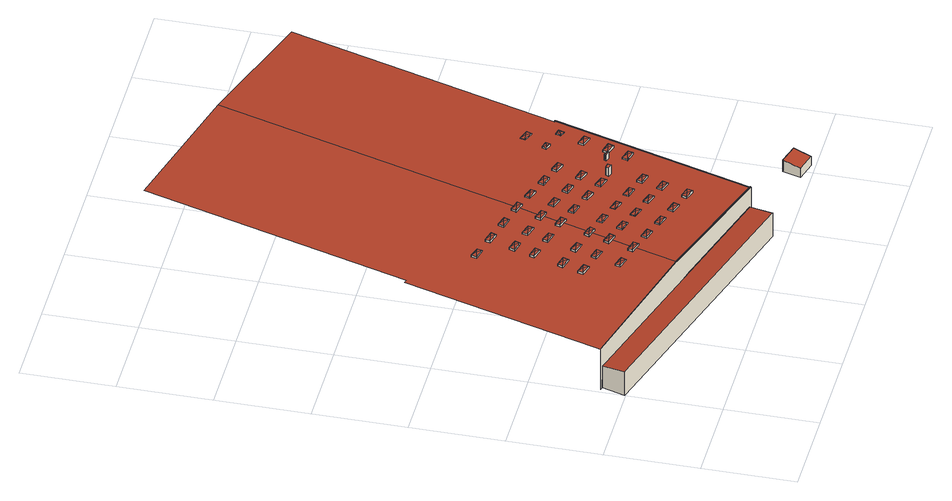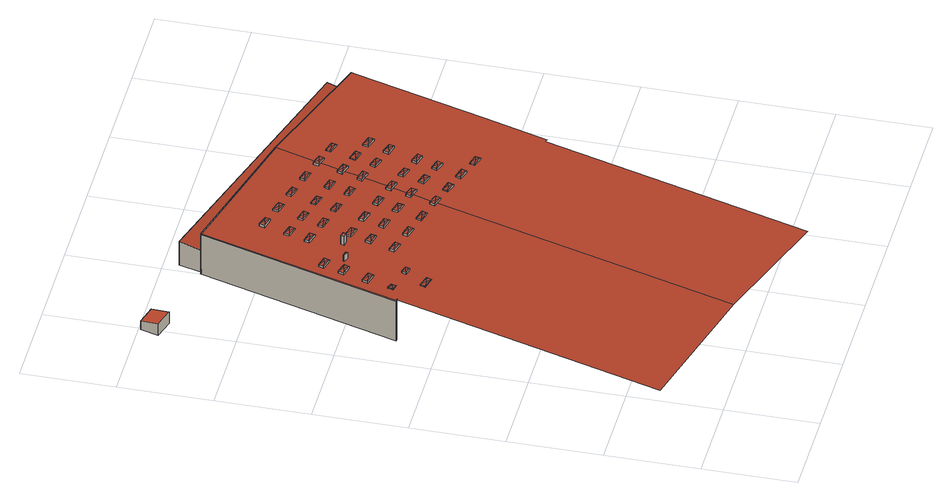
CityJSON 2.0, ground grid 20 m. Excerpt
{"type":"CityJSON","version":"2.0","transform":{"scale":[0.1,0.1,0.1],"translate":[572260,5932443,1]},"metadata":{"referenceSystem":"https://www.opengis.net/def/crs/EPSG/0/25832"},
"CityObjects":{
"building1":{"type":"Building","attributes":{"Grundfläche 2D":"6445.333892","Grundhöhe NN":"1.475"},"children":["building1-1","building1-2","building1-3","building1-4","building1-5","building1-6","building1-7","building1-8","building1-9","building1-10","building1-11","building1-12","building1-13","building1-14","building1-15","building1-16","building1-17","building1-18","building1-19","building1-20","building1-21","building1-22","building1-23","building1-24","building1-25","building1-26","building1-27","building1-28","building1-29","building1-30","building1-31","building1-32","building1-33","building1-34","building1-35","building1-36","building1-37","building1-38","building1-39","building1-40","building1-41","building1-42","building1-43","building1-44","building1-45","building1-46","building1-47"],"geometry":[{"type":"MultiSurface","lod":"3","boundaries":[[[0,1,2,3,4,5,6,7]],[[8,9,10,11,12,13,14,15,16,17,18,19,20,21,22,23,5,4,24,25,26,27]],[[28,25,3,29,30]],[[31,25,28]],[[29,3,2,30]],[[16,15,14,13,12,11,10,9,8,27,26,25,31,32,33,34,18,17]],[[31,28,30,2]],[[1,35,32,31,2]],[[35,1,0,36]],[[33,32,37,38]],[[32,35,36,39]]],"semantics":{"surfaces":[{"type":"WallSurface"},{"type":"RoofSurface"}],"values":[0,1,1,0,0,1,0,1,0,0,0]}}]},
"building1-1":{"type":"BuildingInstallation","parents":["building1"],"geometry":[{"type":"MultiSurface","lod":"3","boundaries":[[[40,41,42]],[[42,41,43]],[[44,41,40]],[[43,41,44]],[[45,46,40,42]],[[40,46,47,44]],[[47,48,43,44]],[[42,43,48,45]]],"semantics":{"surfaces":[{"type":"RoofSurface"},{"type":"WallSurface"}],"values":[0,0,0,0,1,1,1,1]}}]},
"building1-2":{"type":"BuildingInstallation","parents":["building1"],"geometry":[{"type":"MultiSurface","lod":"3","boundaries":[[[49,50,51]],[[51,50,52]],[[53,50,49]],[[52,50,53]],[[54,55,49,51]],[[55,56,53,49]],[[56,57,52,53]],[[57,54,51,52]]],"semantics":{"surfaces":[{"type":"RoofSurface"},{"type":"WallSurface"}],"values":[0,0,0,0,1,1,1,1]}}]},
"building1-3":{"type":"BuildingInstallation","parents":["building1"],"geometry":[{"type":"MultiSurface","lod":"3","boundaries":[[[58,59,60]],[[60,59,61]],[[62,59,58]],[[61,59,62]],[[63,64,58,60]],[[64,65,62,58]],[[65,66,61,62]],[[66,63,60,61]]],"semantics":{"surfaces":[{"type":"RoofSurface"},{"type":"WallSurface"}],"values":[0,0,0,0,1,1,1,1]}}]},
"building1-4":{"type":"BuildingInstallation","parents":["building1"],"geometry":[{"type":"MultiSurface","lod":"3","boundaries":[[[67,68,69]],[[69,68,70]],[[71,68,67]],[[70,68,71]],[[72,73,67,69]],[[67,73,74,71]],[[74,75,70,71]],[[69,70,75,72]]],"semantics":{"surfaces":[{"type":"RoofSurface"},{"type":"WallSurface"}],"values":[0,0,0,0,1,1,1,1]}}]},
"building1-5":{"type":"BuildingInstallation","parents":["building1"],"geometry":[{"type":"MultiSurface","lod":"3","boundaries":[[[76,77,78]],[[78,77,79]],[[80,77,76]],[[79,77,80]],[[81,82,76,78]],[[82,83,80,76]],[[83,84,79,80]],[[84,81,78,79]]],"semantics":{"surfaces":[{"type":"RoofSurface"},{"type":"WallSurface"}],"values":[0,0,0,0,1,1,1,1]}}]},
"building1-6":{"type":"BuildingInstallation","parents":["building1"],"geometry":[{"type":"MultiSurface","lod":"3","boundaries":[[[85,86,87,88,89]],[[89,88,90]],[[91,88,87]],[[92,93,90,88,91]],[[94,95,26,96,87,86,85,89]],[[91,87,96,97]],[[97,27,98,99,90,93,92,91]],[[89,90,99,94]]],"semantics":{"surfaces":[{"type":"RoofSurface"},{"type":"WallSurface"}],"values":[0,0,0,0,1,1,1,1]}}]},
"building1-7":{"type":"BuildingInstallation","parents":["building1"],"geometry":[{"type":"MultiSurface","lod":"3","boundaries":[[[100,101,102]],[[102,101,103]],[[104,101,100]],[[103,101,104]],[[105,106,100,102]],[[106,107,104,100]],[[107,108,103,104]],[[108,105,102,103]]],"semantics":{"surfaces":[{"type":"RoofSurface"},{"type":"WallSurface"}],"values":[0,0,0,0,1,1,1,1]}}]},
"building1-8":{"type":"BuildingInstallation","parents":["building1"],"geometry":[{"type":"MultiSurface","lod":"3","boundaries":[[[109,110,111]],[[111,110,112]],[[113,110,109]],[[112,110,113]],[[114,115,109,111]],[[113,109,115,116]],[[116,117,112,113]],[[117,114,111,112]]],"semantics":{"surfaces":[{"type":"RoofSurface"},{"type":"WallSurface"}],"values":[0,0,0,0,1,1,1,1]}}]},
"building1-9":{"type":"BuildingInstallation","parents":["building1"],"geometry":[{"type":"MultiSurface","lod":"3","boundaries":[[[118,119,120]],[[120,119,121]],[[122,119,118]],[[121,119,122]],[[123,124,118,120]],[[122,118,124,125]],[[125,126,121,122]],[[120,121,126,123]]],"semantics":{"surfaces":[{"type":"RoofSurface"},{"type":"WallSurface"}],"values":[0,0,0,0,1,1,1,1]}}]},
"building1-10":{"type":"BuildingInstallation","parents":["building1"],"geometry":[{"type":"MultiSurface","lod":"3","boundaries":[[[127,128,129,130,131]],[[131,130,132]],[[133,130,129]],[[134,135,132,130,133]],[[136,137,8,138,129,128,127,131]],[[133,129,138,139]],[[139,9,140,141,132,135,134,133]],[[131,132,141,136]]],"semantics":{"surfaces":[{"type":"RoofSurface"},{"type":"WallSurface"}],"values":[0,0,0,0,1,1,1,1]}}]},
"building1-11":{"type":"BuildingInstallation","parents":["building1"],"geometry":[{"type":"MultiSurface","lod":"3","boundaries":[[[142,143,144]],[[144,143,145]],[[146,143,142]],[[145,143,146]],[[147,148,142,144]],[[148,149,146,142]],[[149,150,145,146]],[[150,147,144,145]]],"semantics":{"surfaces":[{"type":"RoofSurface"},{"type":"WallSurface"}],"values":[0,0,0,0,1,1,1,1]}}]},
"building1-12":{"type":"BuildingInstallation","parents":["building1"],"geometry":[{"type":"MultiSurface","lod":"3","boundaries":[[[151,152,153]],[[153,152,154]],[[155,152,151]],[[154,152,155]],[[156,157,151,153]],[[157,158,155,151]],[[158,159,154,155]],[[159,156,153,154]]],"semantics":{"surfaces":[{"type":"RoofSurface"},{"type":"WallSurface"}],"values":[0,0,0,0,1,1,1,1]}}]},
"building1-13":{"type":"BuildingInstallation","parents":["building1"],"geometry":[{"type":"MultiSurface","lod":"3","boundaries":[[[160,161,162]],[[162,161,163]],[[164,161,160]],[[165,166,163,161,164]],[[167,160,162,168,10]],[[167,169,164,160]],[[170,171,163,166,165,164,169,11]],[[162,163,171,168]]],"semantics":{"surfaces":[{"type":"RoofSurface"},{"type":"WallSurface"}],"values":[0,0,0,0,1,1,1,1]}}]},
"building1-14":{"type":"BuildingInstallation","parents":["building1"],"geometry":[{"type":"MultiSurface","lod":"3","boundaries":[[[172,173,174]],[[174,173,175]],[[176,173,172]],[[175,173,176]],[[177,178,172,174]],[[178,179,176,172]],[[179,180,175,176]],[[180,177,174,175]]],"semantics":{"surfaces":[{"type":"RoofSurface"},{"type":"WallSurface"}],"values":[0,0,0,0,1,1,1,1]}}]},
"building1-15":{"type":"BuildingInstallation","parents":["building1"],"geometry":[{"type":"MultiSurface","lod":"3","boundaries":[[[181,182,183]],[[183,182,184]],[[185,182,181]],[[184,182,185]],[[186,187,181,183]],[[185,181,187,188]],[[188,189,184,185]],[[183,184,189,186]]],"semantics":{"surfaces":[{"type":"RoofSurface"},{"type":"WallSurface"}],"values":[0,0,0,0,1,1,1,1]}}]},
"building1-16":{"type":"BuildingInstallation","parents":["building1"],"geometry":[{"type":"MultiSurface","lod":"3","boundaries":[[[190,191,192]],[[192,191,193]],[[194,191,190]],[[193,191,194]],[[195,196,190,192]],[[194,190,196,197]],[[198,193,194,197]],[[198,195,192,193]]],"semantics":{"surfaces":[{"type":"RoofSurface"},{"type":"WallSurface"}],"values":[0,0,0,0,1,1,1,1]}}]},
"building1-17":{"type":"BuildingInstallation","parents":["building1"],"geometry":[{"type":"MultiSurface","lod":"3","boundaries":[[[199,200,201]],[[201,200,202]],[[203,200,199]],[[202,200,203]],[[204,205,199,201]],[[203,199,205,206]],[[206,207,202,203]],[[207,204,201,202]]],"semantics":{"surfaces":[{"type":"RoofSurface"},{"type":"WallSurface"}],"values":[0,0,0,0,1,1,1,1]}}]},
"building1-18":{"type":"BuildingInstallation","parents":["building1"],"geometry":[{"type":"MultiSurface","lod":"3","boundaries":[[[208,209,210,211,212]],[[212,211,213]],[[214,211,210]],[[215,216,213,211,214]],[[217,218,12,219,210,209,208,212]],[[219,220,214,210]],[[221,222,213,216,215,214,220,13]],[[212,213,222,217]]],"semantics":{"surfaces":[{"type":"RoofSurface"},{"type":"WallSurface"}],"values":[0,0,0,0,1,1,1,1]}}]},
"building1-19":{"type":"BuildingInstallation","parents":["building1"],"geometry":[{"type":"MultiSurface","lod":"3","boundaries":[[[223,224,225]],[[225,224,226]],[[227,224,223]],[[226,224,227]],[[228,229,223,225]],[[229,230,227,223]],[[230,231,226,227]],[[231,228,225,226]]],"semantics":{"surfaces":[{"type":"RoofSurface"},{"type":"WallSurface"}],"values":[0,0,0,0,1,1,1,1]}}]},
"building1-20":{"type":"BuildingInstallation","parents":["building1"],"geometry":[{"type":"MultiSurface","lod":"3","boundaries":[[[232,233,234]],[[234,233,235]],[[236,233,232]],[[235,233,236]],[[237,238,232,234]],[[238,239,236,232]],[[239,240,235,236]],[[240,237,234,235]]],"semantics":{"surfaces":[{"type":"RoofSurface"},{"type":"WallSurface"}],"values":[0,0,0,0,1,1,1,1]}}]},
"building1-21":{"type":"BuildingInstallation","parents":["building1"],"geometry":[{"type":"MultiSurface","lod":"3","boundaries":[[[241,242,243,244,245]],[[245,244,246]],[[247,244,243]],[[248,249,246,244,247]],[[250,251,14,252,243,242,241,245]],[[247,243,252,253]],[[253,15,254,255,246,249,248,247]],[[245,246,255,250]]],"semantics":{"surfaces":[{"type":"RoofSurface"},{"type":"WallSurface"}],"values":[0,0,0,0,1,1,1,1]}}]},
"building1-22":{"type":"BuildingInstallation","parents":["building1"],"geometry":[{"type":"MultiSurface","lod":"3","boundaries":[[[256,257,258]],[[258,257,259]],[[260,257,256]],[[259,257,260]],[[261,262,256,258]],[[262,263,260,256]],[[263,264,259,260]],[[264,261,258,259]]],"semantics":{"surfaces":[{"type":"RoofSurface"},{"type":"WallSurface"}],"values":[0,0,0,0,1,1,1,1]}}]},
"building1-23":{"type":"BuildingInstallation","parents":["building1"],"geometry":[{"type":"MultiSurface","lod":"3","boundaries":[[[265,266,267]],[[267,266,268]],[[269,266,265]],[[268,266,269]],[[270,271,265,267]],[[271,272,269,265]],[[272,273,268,269]],[[273,270,267,268]]],"semantics":{"surfaces":[{"type":"RoofSurface"},{"type":"WallSurface"}],"values":[0,0,0,0,1,1,1,1]}}]},
"building1-24":{"type":"BuildingInstallation","parents":["building1"],"geometry":[{"type":"MultiSurface","lod":"3","boundaries":[[[274,275,276]],[[276,275,277]],[[278,275,274]],[[277,275,278]],[[279,280,274,276]],[[280,281,278,274]],[[281,282,277,278]],[[276,277,282,279]]],"semantics":{"surfaces":[{"type":"RoofSurface"},{"type":"WallSurface"}],"values":[0,0,0,0,1,1,1,1]}}]},
"building1-25":{"type":"BuildingInstallation","parents":["building1"],"geometry":[{"type":"MultiSurface","lod":"3","boundaries":[[[283,284,285,286,287]],[[287,286,288]],[[289,286,285]],[[290,288,286,289]],[[291,292,16,293,285,284,283,287]],[[289,285,293,294]],[[295,288,290,289,294,17]],[[287,288,295,291]]],"semantics":{"surfaces":[{"type":"RoofSurface"},{"type":"WallSurface"}],"values":[0,0,0,0,1,1,1,1]}}]},
"building1-26":{"type":"BuildingInstallation","parents":["building1"],"geometry":[{"type":"MultiSurface","lod":"3","boundaries":[[[296,297,298]],[[298,297,299]],[[300,297,296]],[[299,297,300]],[[301,302,296,298]],[[302,303,300,296]],[[303,304,299,300]],[[304,301,298,299]]],"semantics":{"surfaces":[{"type":"RoofSurface"},{"type":"WallSurface"}],"values":[0,0,0,0,1,1,1,1]}}]},
"building1-27":{"type":"BuildingInstallation","parents":["building1"],"geometry":[{"type":"MultiSurface","lod":"3","boundaries":[[[305,306,307]],[[307,306,308]],[[309,306,305]],[[308,306,309]],[[310,311,305,307]],[[311,312,309,305]],[[312,313,308,309]],[[313,310,307,308]]],"semantics":{"surfaces":[{"type":"RoofSurface"},{"type":"WallSurface"}],"values":[0,0,0,0,1,1,1,1]}}]},
"building1-28":{"type":"BuildingInstallation","parents":["building1"],"geometry":[{"type":"MultiSurface","lod":"3","boundaries":[[[314,315,316]],[[316,315,317]],[[318,315,314]],[[317,315,318]],[[319,320,314,316]],[[320,321,318,314]],[[321,322,317,318]],[[322,319,316,317]]],"semantics":{"surfaces":[{"type":"RoofSurface"},{"type":"WallSurface"}],"values":[0,0,0,0,1,1,1,1]}}]},
"building1-29":{"type":"BuildingInstallation","parents":["building1"],"geometry":[{"type":"MultiSurface","lod":"3","boundaries":[[[323,324,325]],[[325,324,326]],[[327,324,323]],[[326,324,327]],[[328,329,323,325]],[[329,330,327,323]],[[330,331,326,327]],[[331,328,325,326]]],"semantics":{"surfaces":[{"type":"RoofSurface"},{"type":"WallSurface"}],"values":[0,0,0,0,1,1,1,1]}}]},
"building1-30":{"type":"BuildingInstallation","parents":["building1"],"geometry":[{"type":"MultiSurface","lod":"3","boundaries":[[[332,333,334]],[[334,333,335]],[[336,333,332]],[[335,333,336]],[[337,338,332,334]],[[338,339,336,332]],[[339,340,335,336]],[[340,337,334,335]]],"semantics":{"surfaces":[{"type":"RoofSurface"},{"type":"WallSurface"}],"values":[0,0,0,0,1,1,1,1]}}]},
"building1-31":{"type":"BuildingInstallation","parents":["building1"],"geometry":[{"type":"MultiSurface","lod":"3","boundaries":[[[341,342,343]],[[343,342,344]],[[345,342,341]],[[344,342,345]],[[346,347,341,343]],[[347,348,345,341]],[[348,349,344,345]],[[349,346,343,344]]],"semantics":{"surfaces":[{"type":"RoofSurface"},{"type":"WallSurface"}],"values":[0,0,0,0,1,1,1,1]}}]},
"building1-32":{"type":"BuildingInstallation","parents":["building1"],"geometry":[{"type":"MultiSurface","lod":"3","boundaries":[[[350,351,352]],[[352,351,353]],[[354,351,350]],[[353,351,354]],[[355,356,350,352]],[[356,357,354,350]],[[357,358,353,354]],[[358,355,352,353]]],"semantics":{"surfaces":[{"type":"RoofSurface"},{"type":"WallSurface"}],"values":[0,0,0,0,1,1,1,1]}}]},
"building1-33":{"type":"BuildingInstallation","parents":["building1"],"geometry":[{"type":"MultiSurface","lod":"3","boundaries":[[[359,360,361]],[[361,360,362]],[[363,360,359]],[[362,360,363]],[[364,365,359,361]],[[365,366,363,359]],[[366,367,362,363]],[[367,364,361,362]]],"semantics":{"surfaces":[{"type":"RoofSurface"},{"type":"WallSurface"}],"values":[0,0,0,0,1,1,1,1]}}]},
"building1-34":{"type":"BuildingInstallation","parents":["building1"],"geometry":[{"type":"MultiSurface","lod":"3","boundaries":[[[368,369,370]],[[370,369,371]],[[372,369,368]],[[371,369,372]],[[373,374,368,370]],[[374,375,372,368]],[[375,376,371,372]],[[376,373,370,371]]],"semantics":{"surfaces":[{"type":"RoofSurface"},{"type":"WallSurface"}],"values":[0,0,0,0,1,1,1,1]}}]},
"building1-35":{"type":"BuildingInstallation","parents":["building1"],"geometry":[{"type":"MultiSurface","lod":"3","boundaries":[[[377,378,379]],[[379,378,380]],[[381,378,377]],[[380,378,381]],[[382,383,377,379]],[[383,384,381,377]],[[384,385,380,381]],[[385,382,379,380]]],"semantics":{"surfaces":[{"type":"RoofSurface"},{"type":"WallSurface"}],"values":[0,0,0,0,1,1,1,1]}}]},
"building1-36":{"type":"BuildingInstallation","parents":["building1"],"geometry":[{"type":"MultiSurface","lod":"3","boundaries":[[[386,387,388]],[[388,387,389]],[[390,387,386]],[[389,387,390]],[[391,386,388,392]],[[390,386,391,393]],[[393,394,389,390]],[[394,392,388,389]]],"semantics":{"surfaces":[{"type":"RoofSurface"},{"type":"WallSurface"}],"values":[0,0,0,0,1,1,1,1]}}]},
"building1-37":{"type":"BuildingInstallation","parents":["building1"],"geometry":[{"type":"MultiSurface","lod":"3","boundaries":[[[395,396,397]],[[397,396,398]],[[399,396,395]],[[398,396,399]],[[400,401,395,397]],[[401,402,399,395]],[[402,403,398,399]],[[403,400,397,398]]],"semantics":{"surfaces":[{"type":"RoofSurface"},{"type":"WallSurface"}],"values":[0,0,0,0,1,1,1,1]}}]},
"building1-38":{"type":"BuildingInstallation","parents":["building1"],"geometry":[{"type":"MultiSurface","lod":"3","boundaries":[[[404,405,406]],[[406,405,407]],[[408,405,404]],[[407,405,408]],[[409,410,404,406]],[[410,411,408,404]],[[411,412,407,408]],[[412,409,406,407]]],"semantics":{"surfaces":[{"type":"RoofSurface"},{"type":"WallSurface"}],"values":[0,0,0,0,1,1,1,1]}}]},
"building1-39":{"type":"BuildingInstallation","parents":["building1"],"geometry":[{"type":"MultiSurface","lod":"3","boundaries":[[[413,414,415,416]],[[416,415,417,418]],[[413,416,418,419]],[[414,413,419,420]],[[415,414,420,417]]],"semantics":{"surfaces":[{"type":"RoofSurface"},{"type":"WallSurface"}],"values":[0,1,1,1,1]}}]},
"building1-40":{"type":"BuildingInstallation","parents":["building1"],"geometry":[{"type":"MultiSurface","lod":"3","boundaries":[[[421,422,423]],[[423,422,424]],[[425,422,421]],[[424,422,425]],[[426,421,423,427]],[[425,421,426,428]],[[428,429,424,425]],[[429,427,423,424]]],"semantics":{"surfaces":[{"type":"RoofSurface"},{"type":"WallSurface"}],"values":[0,0,0,0,1,1,1,1]}}]},
"building1-41":{"type":"BuildingInstallation","parents":["building1"],"geometry":[{"type":"MultiSurface","lod":"3","boundaries":[[[430,431,432,433]],[[433,432,434,435]],[[430,433,435,436]],[[431,430,436,437]],[[432,431,437,434]]],"semantics":{"surfaces":[{"type":"RoofSurface"},{"type":"WallSurface"}],"values":[0,1,1,1,1]}}]},
"building1-42":{"type":"BuildingInstallation","parents":["building1"],"geometry":[{"type":"MultiSurface","lod":"3","boundaries":[[[438,439,440]],[[440,439,441]],[[442,439,438]],[[441,439,442]],[[443,444,438,440]],[[444,445,442,438]],[[445,446,441,442]],[[446,443,440,441]]],"semantics":{"surfaces":[{"type":"RoofSurface"},{"type":"WallSurface"}],"values":[0,0,0,0,1,1,1,1]}}]},
"building1-43":{"type":"BuildingInstallation","parents":["building1"],"geometry":[{"type":"MultiSurface","lod":"3","boundaries":[[[447,448,449]],[[449,448,450]],[[451,448,447]],[[450,448,451]],[[452,453,447,449]],[[453,454,451,447]],[[454,455,450,451]],[[455,452,449,450]]],"semantics":{"surfaces":[{"type":"RoofSurface"},{"type":"WallSurface"}],"values":[0,0,0,0,1,1,1,1]}}]},
"building1-44":{"type":"BuildingInstallation","parents":["building1"],"geometry":[{"type":"MultiSurface","lod":"3","boundaries":[[[456,457,458]],[[458,457,459]],[[460,457,456]],[[459,457,460]],[[461,462,456,458]],[[460,456,462,463]],[[463,464,459,460]],[[464,461,458,459]]],"semantics":{"surfaces":[{"type":"RoofSurface"},{"type":"WallSurface"}],"values":[0,0,0,0,1,1,1,1]}}]},
"building1-45":{"type":"BuildingInstallation","parents":["building1"],"geometry":[{"type":"MultiSurface","lod":"3","boundaries":[[[465,466,467]],[[467,466,468]],[[469,466,465]],[[468,466,469]],[[470,471,465,467]],[[471,472,469,465]],[[472,473,468,469]],[[473,470,467,468]]],"semantics":{"surfaces":[{"type":"RoofSurface"},{"type":"WallSurface"}],"values":[0,0,0,0,1,1,1,1]}}]},
"building1-46":{"type":"BuildingInstallation","parents":["building1"],"geometry":[{"type":"MultiSurface","lod":"3","boundaries":[[[474,475,476]],[[476,475,477]],[[478,475,474]],[[477,475,478]],[[479,480,478,474]],[[481,479,474,476]],[[480,482,477,478]],[[482,481,476,477]]],"semantics":{"surfaces":[{"type":"RoofSurface"},{"type":"WallSurface"}],"values":[0,0,0,0,1,1,1,1]}}]},
"building1-47":{"type":"BuildingInstallation","parents":["building1"],"geometry":[{"type":"MultiSurface","lod":"3","boundaries":[[[483,484,485]],[[485,484,486]],[[487,488,484,483]],[[486,484,488]],[[489,490,483,485]],[[491,488,487,483,490,492]],[[491,493,486,488]],[[493,489,485,486]]],"semantics":{"surfaces":[{"type":"RoofSurface"},{"type":"WallSurface"}],"values":[0,0,0,0,1,1,1,1]}}]},
"building2":{"type":"Building","attributes":{"Grundfläche 2D":"311.480103","Grundhöhe NN":"1.468"},"geometry":[{"type":"Solid","lod":"3","boundaries":[[[[494,495,496,497]],[[495,494,498,499]],[[496,495,499,500]],[[497,496,500,501]],[[494,497,501,498]],[[499,498,501,500]]]],"semantics":{"surfaces":[{"type":"RoofSurface"},{"type":"WallSurface"},{"type":"GroundSurface"}],"values":[[0,1,1,1,1,2]]}}]},
"building3":{"type":"Building","attributes":{"Grundfläche 2D":"18.023877","Grundhöhe NN":"2.284"},"geometry":[{"type":"Solid","lod":"3","boundaries":[[[[502,503,504,505]],[[506,507,505,504]],[[507,508,502,505]],[[508,509,503,502]],[[509,506,504,503]],[[509,508,507,506]]]],"semantics":{"surfaces":[{"type":"RoofSurface"},{"type":"WallSurface"},{"type":"GroundSurface"}],"values":[[0,1,1,1,1,2]]}}]}
},
"vertices":[
[599,81,5],[599,81,105],[598,81,105],[307,166,121],[13,253,105],[11,254,105],[11,254,5],[13,253,5],[348,308,121],[352,319,121],[361,352,121],[365,363,121],[380,415,121],[383,426,121],[393,458,121],[396,470,121],[409,512,121],[412,523,121],[604,1177,121],[316,1262,105],[146,684,105],[139,686,105],[97,547,105],[14,263,105],[14,255,105],[307,168,121],[333,255,121],[336,266,121],[598,82,108],[594,82,108],[598,81,108],[598,82,105],[723,512,105],[722,513,105],[893,1092,105],[726,512,105],[726,512,5],[723,512,108],[722,513,108],[723,512,5],
[254,334,120],[244,344,122],[231,341,120],[234,353,120],[257,346,120],[231,341,115],[254,334,116],[257,346,116],[234,353,115],
[291,266,122],[281,275,124],[268,273,122],[271,284,122],[294,277,122],[268,273,118],[291,266,119],[294,277,119],[271,284,118],
[267,379,120],[257,388,122],[244,386,120],[247,397,120],[271,391,120],[244,386,115],[267,379,116],[271,391,116],[247,397,115],
[306,319,122],[296,328,124],[283,326,122],[287,337,122],[310,331,122],[283,326,118],[306,319,119],[310,331,119],[287,337,118],
[285,441,120],[276,450,122],[262,448,120],[266,459,120],[289,453,120],[262,448,115],[285,441,116],[289,453,116],[266,459,115],
[331,256,125],[333,255,125],[343,252,125],[333,261,126],[320,259,125],[323,270,125],[346,264,125],[336,266,125],[335,267,125],[320,259,120],[331,256,121],[343,252,120],[346,264,120],[335,267,121],[323,270,120],
[262,555,116],[252,564,118],[239,561,116],[242,573,116],[265,566,116],[239,561,112],[262,555,113],[265,566,113],[242,573,112],
[319,364,122],[310,373,124],[296,371,122],[300,382,122],[323,375,122],[296,371,118],[319,364,119],[323,375,119],[300,382,118],
[298,486,120],[289,495,122],[275,492,120],[279,504,120],[302,497,120],[275,492,115],[298,486,116],[302,497,116],[279,504,115],
[347,308,125],[348,308,125],[358,305,125],[349,314,126],[335,312,125],[339,323,125],[362,316,125],[352,319,125],[350,320,125],[335,312,120],[347,308,121],[358,305,120],[362,316,120],[350,320,121],[339,323,120],
[394,237,122],[384,246,124],[371,243,122],[374,255,122],[397,248,122],[371,243,119],[394,237,118],[397,248,118],[374,255,119],
[338,426,122],[328,435,124],[315,433,122],[318,444,122],[341,437,122],[315,433,118],[338,426,119],[341,437,119],[318,444,118],
[371,349,125],[361,358,126],[348,355,125],[352,367,125],[375,360,125],[365,363,125],[363,363,125],[371,349,120],[348,355,120],[375,360,120],[363,363,121],[352,367,120],
[314,539,120],[304,548,122],[291,546,120],[294,557,120],[318,550,120],[291,546,115],[314,539,116],[318,550,116],[294,557,115],
[351,470,122],[341,479,124],[328,477,122],[331,489,122],[354,482,122],[328,477,118],[351,470,119],[354,482,119],[331,489,118],
[410,291,122],[400,300,124],[387,297,122],[390,309,122],[413,302,122],[387,297,119],[410,291,118],[413,302,118],[390,309,119],
[447,221,119],[437,230,120],[424,228,119],[427,239,119],[450,232,119],[424,228,116],[447,221,115],[450,232,115],[427,239,116],
[378,416,125],[380,415,125],[390,412,125],[380,421,126],[367,419,125],[370,430,125],[393,424,125],[383,426,125],[382,427,125],[367,419,120],[378,416,121],[390,412,120],[393,424,120],[382,427,121],[370,430,120],
[423,335,122],[413,344,124],[400,341,122],[403,353,122],[426,346,122],[400,341,119],[423,335,118],[426,346,118],[403,353,119],
[366,524,122],[357,533,124],[343,530,122],[347,542,122],[370,535,122],[343,530,118],[366,524,119],[370,535,119],[347,542,118],
[391,459,125],[393,458,125],[403,456,125],[393,465,126],[380,462,125],[383,474,125],[406,467,125],[396,470,125],[394,470,125],[380,462,120],[391,459,121],[403,456,120],[406,467,120],[394,470,121],[383,474,120],
[463,275,118],[453,284,120],[440,282,118],[443,293,118],[466,286,118],[440,282,116],[463,275,115],[466,286,115],[443,293,116],
[441,397,122],[431,406,124],[418,403,122],[421,415,122],[444,408,122],[418,403,119],[441,397,118],[444,408,118],[421,415,119],
[499,205,116],[489,215,118],[476,212,116],[479,224,116],[502,217,116],[476,212,113],[499,205,112],[502,217,112],[479,224,113],
[407,512,125],[409,512,125],[418,509,125],[409,518,126],[395,516,125],[399,527,125],[422,520,125],[412,523,125],[395,516,120],[407,512,121],[418,509,120],[422,520,120],[399,527,120],
[476,319,118],[466,328,120],[453,326,118],[456,337,118],[479,330,118],[453,326,116],[476,319,115],[479,330,115],[456,337,116],
[454,440,122],[444,449,124],[431,447,122],[434,459,122],[457,452,122],[431,447,119],[454,440,118],[457,452,118],[434,459,119],
[515,260,116],[505,269,118],[492,267,116],[495,278,116],[518,271,116],[492,267,113],[515,260,112],[518,271,112],[495,278,113],
[551,190,115],[541,199,116],[528,197,115],[531,208,115],[554,202,115],[528,197,110],[551,190,109],[554,202,109],[531,208,110],
[494,381,120],[484,390,121],[471,388,120],[474,399,120],[497,392,120],[471,388,116],[494,381,115],[497,392,115],[474,399,116],
[469,493,122],[460,502,124],[446,500,122],[450,511,122],[473,504,122],[446,500,119],[469,493,118],[473,504,118],[450,511,119],
[528,304,116],[518,313,118],[505,310,116],[508,322,116],[531,315,116],[505,310,113],[528,304,112],[531,315,112],[508,322,113],
[507,425,120],[497,434,122],[484,431,120],[487,443,120],[510,436,120],[484,431,116],[507,425,115],[510,436,115],[487,443,116],
[567,244,113],[557,253,114],[544,251,113],[547,263,113],[570,256,113],[544,251,110],[567,244,109],[570,256,109],[547,263,110],
[546,365,116],[536,375,118],[523,372,116],[526,384,116],[549,377,116],[523,372,113],[546,365,112],[549,377,112],[526,384,113],
[522,478,120],[512,487,122],[499,484,120],[503,496,120],[526,489,120],[522,478,115],[499,484,116],[526,489,115],[503,496,116],
[580,289,114],[570,298,116],[557,295,114],[560,307,114],[583,300,114],[557,295,110],[580,289,109],[583,300,109],[560,307,110],
[559,409,117],[549,418,119],[536,416,117],[539,427,117],[562,421,117],[536,416,113],[559,409,112],[562,421,112],[539,427,113],
[576,370,132],[566,372,132],[564,365,132],[574,362,132],[564,365,111],[574,362,110],[576,370,110],[566,372,111],
[574,462,117],[564,471,119],[551,469,117],[555,480,117],[578,473,117],[574,462,112],[551,469,113],[578,473,112],[555,480,113],
[626,382,124],[616,386,124],[615,382,124],[625,379,124],[615,382,109],[625,379,108],[626,382,108],[616,386,109],
[651,335,111],[641,344,113],[627,341,111],[631,353,111],[654,346,111],[627,341,107],[651,335,106],[654,346,106],[631,353,107],
[663,378,112],[654,387,114],[640,385,112],[644,396,112],[667,390,112],[640,385,107],[663,378,106],[667,390,106],[644,396,107],
[626,516,114],[631,509,114],[640,512,114],[637,502,114],[623,507,114],[640,512,109],[626,516,110],[623,507,110],[637,502,109],
[679,431,111],[669,441,113],[656,438,111],[659,450,111],[682,443,111],[656,438,107],[679,431,106],[682,443,106],[659,450,107],
[668,547,110],[658,557,112],[644,555,111],[647,566,111],[672,559,110],[668,547,108],[672,559,108],[644,555,110],[647,566,110],
[680,501,109],[684,494,111],[692,498,109],[689,486,109],[679,496,109],[677,490,109],[692,498,106],[680,501,107],[677,490,107],[679,496,107],[689,486,106],
[594,82,60],[17,252,60],[2,202,64],[579,32,64],[594,82,5],[17,252,5],[2,202,5],[579,32,5],
[783,58,42],[772,19,35],[815,7,35],[826,46,42],[815,7,13],[826,46,13],[783,58,13],[772,19,13]
]}
